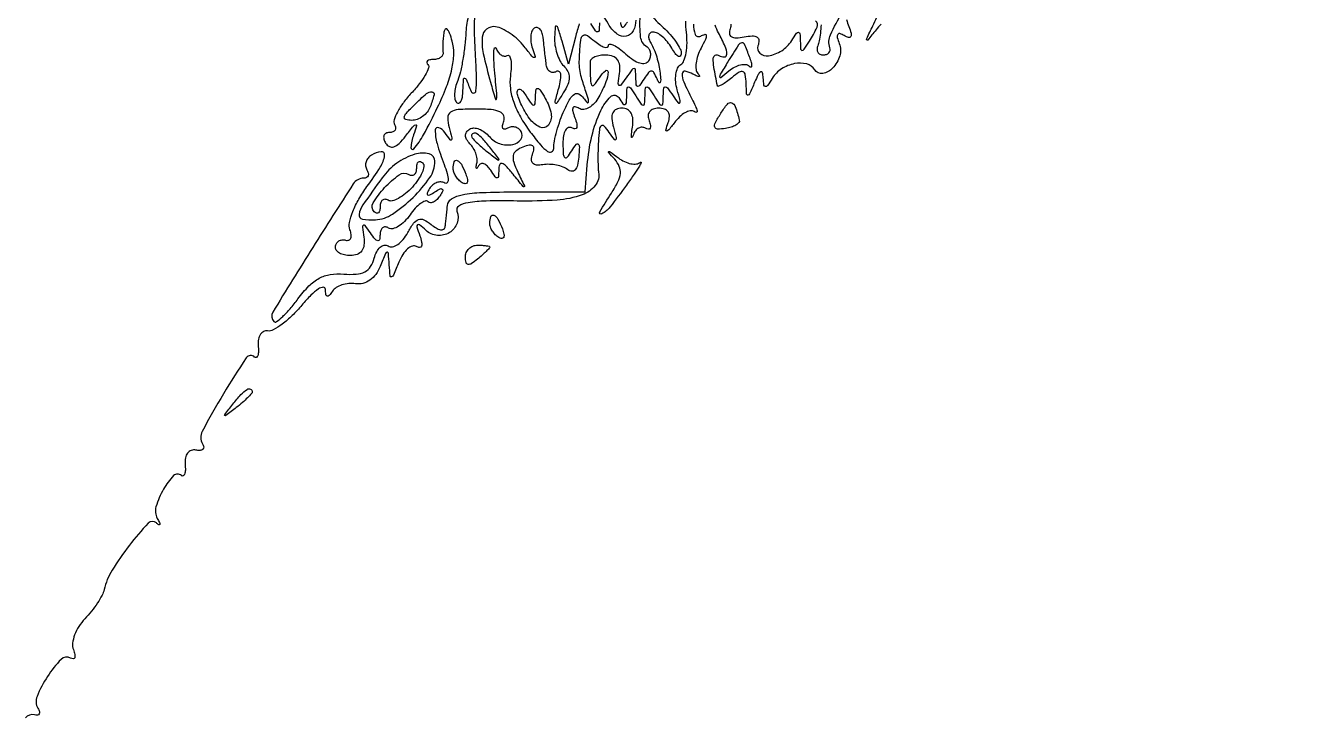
# Model space of a CAD drawing. Extents: x 153 to 7594, y 148 to 3762.
# Drawn here: x 4517.2 to 4656, y 2305.1 to 2380.7 of the extents above; entities that cross this region are included whole.
import ezdxf

# ---------------------------------------------------------------- set-up
doc = ezdxf.new("R2010")
doc.units = 0

msp = doc.modelspace()

# ---------------------------------------------------------------- linework, layer by layer
for points in [[(4585.484614, 2382.033417, 0.027882), (4587, 2380.5, -0.028219), (4587.763238, 2379.726637, -0.031655), (4588.403567, 2378.900045, -0.033368), (4588.85004, 2378.136461, -0.123154), (4588.969591, 2377.595012, -0.203385), (4588.859811, 2377.355047, -0.336476), (4588.648701, 2377.335722, -0.095697), (4588.315553, 2377.645261, -0.025979), (4587.919901, 2378.25, 0.039602), (4587.455312, 2378.919599, 0.043342), (4586.903544, 2379.485938, 0.047824), (4586.350351, 2379.877721, 0.130902), (4585.891293, 2380, 0.157934), (4585.572452, 2379.896712, 0.193061), (4585.406469, 2379.633607, 0.12712), (4585.435375, 2379.230048, 0.058451), (4585.662053, 2378.75, -0.044359), (4585.976822, 2378.129213, -0.020833), (4586.276328, 2377.279687, -0.020454), (4586.518144, 2376.357286, -0.02703), (4586.65776, 2375.5, -0.014644), (4586.71361, 2374.786441, -0.136283), (4586.646206, 2374.487926, -0.570851), (4586.514284, 2374.482593, -0.046384), (4586.31564, 2374.863153, 0.029542), (4585.980029, 2375.562482, 0.272534), (4585.701798, 2375.726305, 0.232975), (4585.390223, 2375.572795, 0.022629), (4584.894262, 2374.863153, -0.012938), (4584.413676, 2374.146322, -0.283814), (4584.191208, 2374.05194, -0.346341), (4584.041704, 2374.211741, -0.016223), (4584, 2375, 0.014598), (4583.957416, 2375.85768, 0.391316), (4583.803415, 2376, 0.238967), (4583.566138, 2375.879729, 0.00811), (4582.942989, 2375, -0.010506), (4582.368959, 2374.197788, -0.395094), (4582.167492, 2374.161927, -0.284756), (4582.0641, 2374.381781, -0.007801), (4582.208302, 2375.477558, 0.06182), (4582.228271, 2376.346904, 0.133155), (4581.990896, 2376.967602, 0.148782), (4581.495113, 2377.340892, 0.084489), (4580.75, 2377.477558, 0.040962), (4580.079945, 2377.431214, 0.060844), (4579.514063, 2377.273095, 0.080486), (4579.13002, 2377.035181, 0.217206), (4579, 2376.75, 0.004319), (4579.017677, 2374.703478, 0.12613), (4579.155032, 2374.203704, 0.528688), (4579.410378, 2374.183494, 0.02585), (4580, 2375, -0.070584), (4580.668734, 2375.770715, -0.651582), (4580.95882, 2375.634226, -0.093103), (4580.726308, 2374.541365, -0.024028), (4579.949827, 2372.90625, -0.057442), (4579.465073, 2372.206964, -0.080244), (4578.879211, 2371.72369, -0.102524), (4578.288105, 2371.524349, -0.170241), (4577.779888, 2371.636037, 0.07413), (4577.337144, 2371.826148, 0.36648), (4577.110574, 2371.718106, 0.173309), (4577.080508, 2371.343361, 0.025821), (4577.318607, 2370.612107, -0.030019), (4577.529329, 2369.945997, -0.134966), (4577.520447, 2369.541276, -0.342795), (4577.327332, 2369.403393, -0.128996), (4576.988546, 2369.507079, 0.237662), (4576.61642, 2369.539502, 0.169239), (4576.294883, 2369.260292, 0.090556), (4576.07972, 2368.651684, 0.041482), (4576.015313, 2367.809017, 0.011519), (4576.050933, 2366.608729, 0.204794), (4576.217964, 2366.268789, 0.425517), (4576.478008, 2366.293444, 0.026968), (4576.971046, 2366.987392, -0.019286), (4577.464539, 2367.705069, -0.441571), (4577.686507, 2367.726939, -0.222052), (4577.810857, 2367.433111, -0.00963), (4577.746769, 2366.288372, -0.038313), (4577.613729, 2365.418552, -0.124351), (4577.348426, 2364.903677, -0.23359), (4576.980009, 2364.752832, -0.15042), (4576.541036, 2364.922555, 0.076167), (4576.020655, 2365.2174, 0.041246), (4575.312081, 2365.421927, 0.039905), (4574.539209, 2365.514176, 0.050044), (4573.819239, 2365.470221, -0.057578), (4573.124768, 2365.438287, -0.181145), (4572.707167, 2365.628536, -0.211731), (4572.556165, 2366.020627, -0.079346), (4572.680579, 2366.609987, 0.056541), (4572.837752, 2367.216797, 0.271326), (4572.707467, 2367.534283, 0.218266), (4572.332095, 2367.618894, 0.0396), (4571.629654, 2367.411379, 0.072244), (4570.894161, 2366.999351, 0.181235), (4570.574006, 2366.485659, 0.131328), (4570.618904, 2365.767156, 0.031455), (4571.07348, 2364.650039, -0.000962), (4571.792455, 2363.151793, -0.432598), (4571.756281, 2363.058825, -0.330026), (4571.642745, 2363.088349, -0.000849), (4570.555166, 2364.44113, 0.01633), (4569.798117, 2365.325279, 0.131196), (4569.350985, 2365.611328, 0.398482), (4569.087041, 2365.483774, 0.088129), (4568.984687, 2364.94113, -0.016001), (4568.952017, 2364.175139, -0.367208), (4568.809005, 2364.030131, -0.268562), (4568.593242, 2364.130723, -0.011267), (4568.105738, 2364.863153, 0.05225), (4567.741698, 2365.32347, 0.109274), (4567.361505, 2365.572328, 0.177943), (4567.030486, 2365.575535, 0.187453), (4566.784946, 2365.363153, -0.025361), (4566.620397, 2365.087259, -0.516964), (4566.537855, 2365.084944, -0.206424), (4566.504633, 2365.222212, -0.013782), (4566.58575, 2365.628145, 0.088146), (4566.610537, 2366.134044, 0.052813), (4566.471544, 2366.721287, 0.050777), (4566.201557, 2367.295663, 0.061208), (4565.834723, 2367.765277, -0.059748), (4565.465789, 2368.234757, -0.131975), (4565.33895, 2368.668887, -0.16021), (4565.455888, 2369.052488, -0.101246), (4565.799561, 2369.376122, -0.14844), (4566.261012, 2369.498308, -0.082691), (4566.835836, 2369.381254, -0.06999), (4567.433616, 2369.050289, -0.058234), (4567.959806, 2368.54843, 0.142851), (4569.082689, 2367.789602, 0.119129), (4570.523943, 2367.683672, 0.202692), (4571.401535, 2368.238462, 0.298594), (4571.425158, 2369.121097, 0.099926), (4571.139946, 2369.425559, 0.098149), (4570.757201, 2369.597939, 0.097733), (4570.336254, 2369.611688, 0.098158), (4569.942356, 2369.464374, -0.108444), (4569.634413, 2369.356298, -0.311142), (4569.44378, 2369.455983, -0.170869), (4569.399338, 2369.755665, -0.043818), (4569.536214, 2370.233776, 0.189431), (4569.531393, 2370.835005, 0.194983), (4569.118437, 2371.26295, 0.084604), (4568.166191, 2371.50537, 0.020122), (4566.525384, 2371.571429, 0.016214), (4564.550303, 2371.507364, 0.135245), (4563.712989, 2371.217089, 0.250588), (4563.409387, 2370.629862, 0.064282), (4563.566131, 2369.535714, -0.005072), (4563.864957, 2368.414797, -0.251739), (4563.811574, 2368.199314, -0.471657), (4563.655323, 2368.206618, -0.007959), (4563.080819, 2369, 0.146857), (4562.412818, 2369.527439, 0.521728), (4562.03711, 2369.278575, 0.076977), (4562.23045, 2367.795644, 0.020009), (4562.996977, 2365.507951, -0.020197), (4563.33368, 2364.501807, -0.062288), (4563.446433, 2363.794715, -0.207835), (4563.325831, 2363.489334, -0.347676), (4563.066075, 2363.459163, 0.125371), (4562.656492, 2363.587719, 0.100779), (4562.198201, 2363.520241, 0.090199), (4561.760985, 2363.265838, 0.077738), (4561.41459, 2362.861803, 0.02792), (4561.145625, 2362.366821, 0.381877), (4561.199139, 2362.185942, 0.263295), (4561.429215, 2362.177041, 0.019337), (4562, 2362.5, -0.018899), (4562.582764, 2362.830412, -0.28678), (4562.804302, 2362.812521, -0.362291), (4562.850264, 2362.621801, -0.023728), (4562.554373, 2362.087977, -0.052648), (4562.224352, 2361.661671, -0.085475), (4561.856856, 2361.390168, -0.120976), (4561.512732, 2361.311417, -0.194806), (4561.239559, 2361.427107, 0.291914), (4560.923315, 2361.496948, 0.071194), (4560.430305, 2361.232181, 0.050988), (4559.851465, 2360.706955, 0.030264), (4559.271273, 2359.976909, -0.042467), (4558.6638, 2359.249655, -0.060065), (4558.003139, 2358.726212, -0.076876), (4557.391943, 2358.470252, -0.201856), (4556.931578, 2358.542287, 0.121085), (4556.576029, 2358.65719, 0.184686), (4556.269153, 2358.564385, 0.150621), (4556.059867, 2358.266763, 0.075688), (4555.984687, 2357.809017, -0.047054), (4555.926268, 2357.258579, -0.40882), (4555.741364, 2357.133472, -0.182607), (4555.450836, 2357.308635, -0.016732), (4554.942989, 2358, 0.010506), (4554.368959, 2358.802212, 0.395094), (4554.167492, 2358.838073, 0.284756), (4554.0641, 2358.618219, 0.007801), (4554.208302, 2357.522442, -0.06182), (4554.228271, 2356.653096, -0.133155), (4553.990896, 2356.032398, -0.148782), (4553.495113, 2355.659108, -0.084489), (4552.75, 2355.522442, -0.05566), (4552.087831, 2355.587799, -0.081497), (4551.543438, 2355.800342, -0.107342), (4551.198548, 2356.120817, -0.178841), (4551.1, 2356.5, -0.108426), (4551.217173, 2356.858769, -0.119506), (4551.471038, 2357.1208, -0.115218), (4551.824822, 2357.243532, -0.095696), (4552.222681, 2357.209106, 0.154623), (4552.563855, 2357.219239, 0.214867), (4552.782509, 2357.426978, 0.133903), (4552.831376, 2357.827293, 0.055471), (4552.692371, 2358.359286, -0.148797), (4552.637536, 2359.130512, -0.038022), (4553.01228, 2360.340018, -0.035329), (4553.672879, 2361.717788, -0.029487), (4554.557966, 2363.078569, 0.018526), (4556.018422, 2365.219807, 0.105365), (4556.490569, 2366.506936, 0.493893), (4556.103577, 2366.90137, 0.108168), (4555.050219, 2366.531037, 0.084644), (4554.680279, 2366.204961, 0.093349), (4554.454464, 2365.784938, 0.10045), (4554.406437, 2365.337401, 0.115573), (4554.542705, 2364.930902, -0.075004), (4554.694853, 2364.574862, -0.151896), (4554.680565, 2364.273452, -0.187339), (4554.505945, 2364.074052, -0.120876), (4554.204106, 2364, 0.254474), (4553.062752, 2363.37889, 0.00343), (4548.620557, 2356.405527, 0.003018), (4544.237466, 2349.325086, 0.346347), (4544.35862, 2348.308047, 0.371963), (4544.658459, 2348.286063, 0.028708), (4545.327553, 2348.845555, 0.028375), (4546.13447, 2349.694137, 0.016717), (4547.003761, 2350.791217, -0.034288), (4548.200426, 2352.197082, -0.075425), (4549.324214, 2353.045196, -0.086907), (4550.541497, 2353.452044, -0.058583), (4552.009026, 2353.499232, 0.038461), (4553.381907, 2353.488241, 0.102637), (4554.320001, 2353.75134, 0.129547), (4554.946469, 2354.318389, 0.0806), (4555.349901, 2355.23002, -0.055461), (4555.621912, 2355.938492, -0.093774), (4556.012744, 2356.43753, -0.134273), (4556.454531, 2356.652274, -0.186901), (4556.882519, 2356.572607, 0.196324), (4557.356441, 2356.493275, 0.094972), (4557.929844, 2356.743336, 0.071337), (4558.516065, 2357.281889, 0.048519), (4559.019565, 2358.036558, -0.032172), (4559.657108, 2359.063195, -0.153577), (4560.20151, 2359.473612, -0.200693), (4560.794618, 2359.441009, -0.060495), (4561.569739, 2358.942122, 0.038811), (4562.126875, 2358.54845, 0.084394), (4562.613745, 2358.360076, 0.161153), (4562.948798, 2358.400061, 0.25561), (4563.11535, 2358.627555, 0.004819), (4563.168884, 2359.06485, 0.001769), (4563.236369, 2359.683585, 0.001753), (4563.305345, 2360.360169, 0.002102), (4563.36535, 2360.997415, -0.237618), (4563.824069, 2361.735195, -0.088585), (4564.994169, 2362.190703, -0.040527), (4567.129718, 2362.434178, -0.008041), (4570.978715, 2362.497415), (4578.457429, 2362.5), (4578.682793, 2365.432029, -0.039409), (4579.182321, 2368.618727, -0.050762), (4580.158199, 2371.415662, -0.093081), (4581.243053, 2372.926396, -0.473251), (4582.133961, 2372.817486, 0.015793), (4582.582558, 2372.157104, 0.295753), (4582.806274, 2372.071, 0.328986), (4582.95737, 2372.240715, 0.017838), (4583, 2373, -0.013145), (4583.040363, 2373.863616, -0.392993), (4583.187084, 2374, -0.246379), (4583.409778, 2373.883174, -0.007698), (4584, 2373, 0.007698), (4584.590222, 2372.116826, 0.246379), (4584.812916, 2372, 0.392993), (4584.959637, 2372.136384, 0.013145), (4585, 2373, -0.013145), (4585.040363, 2373.863616, -0.392993), (4585.187084, 2374, -0.246379), (4585.409778, 2373.883174, -0.007698), (4586, 2373, 0.007698), (4586.590222, 2372.116826, 0.246379), (4586.812916, 2372, 0.392993), (4586.959637, 2372.136384, 0.013145), (4587, 2373, -0.015224), (4587.043535, 2373.855256, -0.390596), (4587.200554, 2374, -0.235963), (4587.443938, 2373.878369, -0.008272), (4588.080819, 2373, 0.010225), (4588.636431, 2372.239979, 0.514829), (4588.794391, 2372.245003, 0.21307), (4588.837735, 2372.500167, 0.005325), (4588.524829, 2373.665843, -0.046682), (4588.366167, 2374.539721, -0.055937), (4588.387433, 2375.375145, -0.065438), (4588.573152, 2376.05173, -0.155904), (4588.908334, 2376.443347, 0.165733), (4589.264582, 2376.876095, 0.046568), (4589.498881, 2377.732019, 0.041525), (4589.597392, 2378.810119, 0.033515), (4589.528932, 2379.971388, -0.044313), (4589.482604, 2381.212212, -0.049539)], [(4565.711495, 2381.89245, 0.061143), (4565.390699, 2380.019602, -0.016064), (4565.272671, 2378.540584, -0.014131), (4565.056549, 2377.007152, -0.014343), (4564.782678, 2375.634707, -0.04089), (4564.488144, 2374.706872, 0.039082), (4564.252804, 2373.974684, 0.046705), (4564.152059, 2373.257311, 0.053213), (4564.188315, 2372.655216, 0.155979), (4564.376461, 2372.290205, 0.278749), (4564.617084, 2372.230887, 0.19656), (4564.837482, 2372.412852, 0.082042), (4565.000085, 2372.889532, 0.032103), (4565.070285, 2373.583333, -0.00426), (4565.127057, 2374.839201, -0.425703), (4565.247874, 2374.943503, -0.275359), (4565.409866, 2374.825353, -0.002947), (4565.966067, 2373.5, 0.321586), (4566.254659, 2373.320244, 0.35891), (4566.488559, 2373.540072, 0.038466), (4566.557179, 2374.902365, 0.007788), (4566.455105, 2377.323211, -0.006733), (4566.316278, 2380.45859, -0.060938), (4566.440601, 2381.821879, -0.312174)], [(4577.804932, 2380.91397, 0.015208), (4577.380616, 2379.447845), (4576.623815, 2376.5), (4575.911588, 2379, 0.003703), (4575.489695, 2380.440325, 0.195522), (4575.312417, 2380.660213, 0.545414), (4575.172555, 2380.585157, 0.007762), (4575.09968, 2379.45, 0.049288), (4575.142933, 2378.584099, 0.03997), (4575.353471, 2377.677998, 0.041441), (4575.687724, 2376.867231, 0.078039), (4576.103625, 2376.296375, -0.081389), (4576.549219, 2375.676129, -0.119753), (4576.696433, 2375.024498, -0.096339), (4576.537987, 2374.274761, -0.039327), (4576.055875, 2373.346375, -0.00341), (4575.343886, 2372.221763, -0.488161), (4575.207991, 2372.20932, -0.258962), (4575.159954, 2372.399788, -0.002324), (4575.559385, 2373.875229, 0.025341), (4575.763636, 2374.795715, 0.081568), (4575.766707, 2375.421048, 0.237681), (4575.579652, 2375.680547, 0.264175), (4575.273801, 2375.669218, -0.141602), (4574.903064, 2375.565719, -0.16641), (4574.560637, 2375.68642, -0.127569), (4574.300202, 2376.030189, -0.070265), (4574.166667, 2376.543989), (4574.090795, 2377.206808, 0.000356), (4574, 2378, -0.000356), (4573.909205, 2378.793192), (4573.833333, 2379.456011, 0.057389), (4573.711863, 2379.978031, 0.109451), (4573.483663, 2380.340959, 0.163418), (4573.190175, 2380.489111, 0.176057), (4572.877007, 2380.423986, 0.163871), (4572.617826, 2380.111465, 0.069521), (4572.492875, 2379.574655, 0.058333), (4572.510561, 2378.911367, 0.04705), (4572.678207, 2378.217975, -0.010862), (4572.968086, 2377.31157, -0.57232), (4572.866143, 2377.202542, -0.169397), (4572.615125, 2377.358619, -0.004302), (4571.772866, 2378.42106, 0.041289), (4571.079511, 2379.17398, 0.035097), (4570.234916, 2379.848442, 0.036576), (4569.373338, 2380.353927, 0.078091), (4568.638334, 2380.582576, 0.202624), (4567.660426, 2380.328593, 0.209491), (4567.17888, 2379.455127, 0.076869), (4567.291253, 2377.662396, 0.014837), (4568.084298, 2374.5, 0.002401), (4568.617748, 2372.646125, 0.689489), (4568.733471, 2372.637017, 0.133533), (4568.790174, 2372.95481, 0.001098), (4568.557604, 2375.5, -0.008519), (4568.446111, 2376.958795, -0.025691), (4568.438261, 2377.955982, -0.1373), (4568.537408, 2378.258821, -0.60549), (4568.677031, 2378.243769, 0.062165), (4568.920371, 2377.796948, 0.09244), (4569.241278, 2377.489748, 0.120142), (4569.586252, 2377.367685, 0.165106), (4569.904466, 2377.440957, -0.40703), (4570.150149, 2377.386139, -0.106034), (4570.310494, 2376.968884, -0.051053), (4570.351655, 2376.20157, -0.023039), (4570.256461, 2375.197187, 0.069562), (4570.254149, 2373.808865, 0.051042), (4570.619471, 2372.311045, 0.044366), (4571.348597, 2370.720804, 0.030281), (4572.437405, 2369.05572, 0.014895), (4573.554671, 2367.643884, 0.065088), (4574.338335, 2366.926073, 0.27487), (4574.773642, 2366.893328, 0.284685), (4575, 2367.258667, -0.049296), (4575.080024, 2368.06837, -0.01851), (4575.344699, 2369.178554, -0.018126), (4575.724226, 2370.374461, -0.020997), (4576.173445, 2371.481325, -0.022186), (4576.792464, 2372.694262, -0.125665), (4577.291584, 2373.212846, -0.271714), (4577.766239, 2373.224184, -0.110396), (4578.267777, 2372.778378, 0.022496), (4578.660003, 2372.282529, 0.57616), (4578.796645, 2372.308644, 0.157607), (4578.803653, 2372.601781, 0.00845), (4578.520241, 2373.5, -0.007757), (4578.034958, 2375.030599, -0.040317), (4577.84958, 2375.89641, -0.040515), (4577.805993, 2376.778953, -0.007881), (4577.881579, 2378.372445, -0.029445), (4577.99962, 2379.334928, -0.26067), (4578.262424, 2379.652767, -0.244006), (4578.685405, 2379.606586, -0.026335), (4579.5, 2379, 0.029225), (4580.076392, 2378.575944, 0.068547), (4580.559375, 2378.349168, 0.154009), (4580.866855, 2378.350249, 0.326309), (4581, 2378.532543, -0.432011), (4581.159412, 2378.682609, -0.100344), (4581.558337, 2378.576316, -0.047583), (4582.170414, 2378.196391, -0.021243), (4582.900723, 2377.589845, 0.037038), (4583.717784, 2376.953724, 0.076975), (4584.448786, 2376.615073, 0.1215), (4585.026879, 2376.592879, 0.206299), (4585.417034, 2376.865759, 0.080249), (4585.590711, 2377.284198, 0.091422), (4585.612768, 2377.716942, 0.100745), (4585.481899, 2378.096262, 0.121642), (4585.218918, 2378.364701, -0.228491), (4584.519778, 2379.460389, -0.050872), (4584.480892, 2381.744054, -0.05188)], [(4583.984687, 2381.309017, -0.12121), (4583.710651, 2380.130068, -0.229738), (4582.951755, 2379.553716, -0.20848), (4581.96431, 2379.76747, -0.105219), (4581.091869, 2380.728968, 0.011486), (4580.543577, 2381.622893, 0.190003)], [(4604.268072, 2380.811144, -0.01671), (4604.196076, 2379.865244, -0.016928), (4604.076157, 2379.033779, -0.054917), (4603.91872, 2378.5, 0.090808), (4603.835208, 2378.118343, 0.141137), (4603.916749, 2377.79375, 0.151975), (4604.151738, 2377.578056, 0.110691), (4604.5, 2377.5, 0.080699), (4604.862374, 2377.55887, 0.123061), (4605.129856, 2377.729183, 0.143883), (4605.259924, 2377.983276, 0.127957), (4605.239935, 2378.280196, -0.188065), (4605.311171, 2379.702678, -0.032333), (4606.598209, 2382.136294, -0.030649)], [(4610.873061, 2380.857554, 0.034276), (4610.293711, 2380.234456, -0.001792), (4609.394069, 2379.131213, -0.481273), (4609.286731, 2379.132715, -0.283273), (4609.270902, 2379.279235, -0.001388), (4609.944834, 2380.684259, 0.008562), (4610.814988, 2382.567178, 0.145493)], [(4590.298106, 2380.869666, 0.118887), (4590.500932, 2379.744811, 0.455391), (4591.096752, 2379.559796, -0.071964), (4591.537881, 2379.751468, -0.485464), (4591.702811, 2379.629262, -0.118728), (4591.612039, 2379.19734, -0.011976), (4591.134952, 2378.25216, 0.041576), (4590.780377, 2377.432528, 0.05006), (4590.593066, 2376.614698, 0.057824), (4590.586365, 2375.916211, 0.158409), (4590.785184, 2375.471158, -0.051371), (4590.969583, 2375.219144, -0.535074), (4590.922835, 2375.12325, -0.148284), (4590.701401, 2375.158948, -0.016984), (4590.25, 2375.398692, 0.086343), (4589.400782, 2375.708615, 0.454481), (4589.060342, 2375.435854, 0.117354), (4589.234072, 2374.539605, 0.013572), (4590.135455, 2372.684259, -0.013012), (4590.523815, 2371.887155, -0.047835), (4590.706312, 2371.357373, -0.338676), (4590.643023, 2371.214483, -0.323606), (4590.484332, 2371.234456, 0.204037), (4590.080426, 2371.381251, 0.096185), (4589.531858, 2371.24367, 0.070954), (4588.921494, 2370.844489, 0.047052), (4588.346423, 2370.234456, -0.004842), (4587.605537, 2369.30228, -0.177885), (4587.375322, 2369.165073, -0.56), (4587.280956, 2369.269422, -0.011502), (4587.540579, 2370.083333, 0.072528), (4587.667355, 2370.753428, 0.157177), (4587.529275, 2371.253078, 0.165988), (4587.133127, 2371.560781, 0.083045), (4586.5, 2371.666667, 0.081533), (4585.900211, 2371.568207, 0.149792), (4585.501808, 2371.282105, 0.159752), (4585.347445, 2370.836987, 0.096143), (4585.445513, 2370.281396, -0.041697), (4585.590055, 2369.784468, -0.159956), (4585.552786, 2369.468776, -0.314739), (4585.366533, 2369.360592, -0.118029), (4585.064228, 2369.460305, 0.130295), (4584.682891, 2369.575949, 0.129399), (4584.29324, 2369.487974, 0.111553), (4583.954601, 2369.201809, 0.079856), (4583.721482, 2368.762243, -0.048437), (4583.588237, 2368.467869, -0.721637), (4583.515233, 2368.482763, -0.061362), (4583.516373, 2368.836159, -0.007991), (4583.623021, 2369.583333, 0.053377), (4583.668293, 2370.468396, 0.113637), (4583.47873, 2371.123059, 0.148529), (4583.06619, 2371.52128, 0.118763), (4582.462732, 2371.666667, 0.105142), (4581.836578, 2371.533524, 0.186946), (4581.470168, 2371.164718, 0.129896), (4581.371321, 2370.528641, 0.04186), (4581.551017, 2369.583333, -0.005159), (4581.855086, 2368.445826, -0.236599), (4581.805222, 2368.216125, -0.48845), (4581.648407, 2368.21869, -0.008725), (4581.080819, 2369, 0.03164), (4580.516137, 2369.706823, 0.403723), (4580.20768, 2369.727225, 0.194301), (4580.000717, 2369.335063, 0.012085), (4579.896892, 2368, 0.007157), (4579.856967, 2366.980158, 0.007677), (4579.847535, 2365.983142, 0.007331), (4579.865131, 2365.12723, 0.03561), (4579.916666, 2364.64474, -0.215198), (4579.550437, 2363.18823, -0.141222), (4578.119847, 2362.167046, -0.069036), (4575.369136, 2361.605151, -0.019759), (4571.007949, 2361.499878, 0.008367), (4567.601367, 2361.495264, 0.037614), (4565.618795, 2361.30979, 0.089547), (4564.608808, 2360.944442, 0.368289), (4564.408658, 2360.377437, -0.179445), (4564.423335, 2359.078339, -0.169141), (4563.589451, 2358.044875, -0.162208), (4562.263373, 2357.727174, -0.166728), (4561.029028, 2358.273794, 0.012171), (4560.314811, 2358.903962, 0.363798), (4560.091145, 2358.904139, 0.301757), (4560.021241, 2358.667841, 0.010164), (4560.341367, 2357.698062, -0.029795), (4560.543905, 2356.99264, -0.129662), (4560.527586, 2356.561855, -0.331665), (4560.325476, 2356.413079, -0.13777), (4559.980087, 2356.512307, 0.220267), (4559.52792, 2356.566813, 0.102648), (4559.003307, 2356.267676, 0.072013), (4558.48323, 2355.655477, 0.044784), (4558.054928, 2354.814245, -0.004004), (4557.4645, 2353.37554, -0.224629), (4557.254376, 2353.186952, -0.47249), (4557.095475, 2353.294103, -0.007854), (4557, 2354.5, 0.005211), (4556.904868, 2355.788062, 0.439184), (4556.764943, 2355.896436, 0.25694), (4556.582046, 2355.751046, 0.003241), (4555.998225, 2354.329441, -0.063051), (4555.516263, 2353.466046, -0.08074), (4554.866532, 2352.830196, -0.089786), (4554.108906, 2352.478708, -0.102368), (4553.311611, 2352.437801, 0.060292), (4552.564148, 2352.461969, 0.056758), (4551.816346, 2352.309206, 0.061035), (4551.17988, 2352.012036, 0.107079), (4550.765313, 2351.608359, -0.031009), (4550.426235, 2351.159872, -0.294269), (4550.206238, 2351.094447, -0.295981), (4550.056744, 2351.26769, -0.031228), (4550.015313, 2351.826725, 0.43204), (4549.775636, 2352.047168, 0.129968), (4549.24973, 2351.866735, 0.05023), (4548.419811, 2351.182651, 0.020389), (4547.430578, 2350.099866, -0.024446), (4546.360301, 2348.947284, -0.031911), (4545.269129, 2348.009912, -0.03326), (4544.296588, 2347.373528, -0.177525), (4543.680578, 2347.273141, 0.163709), (4543.243802, 2347.213951, 0.134916), (4542.890857, 2346.899714, 0.101334), (4542.680128, 2346.361457, 0.063476), (4542.65, 2345.683333, -0.02547), (4542.67084, 2345.020974, -0.069516), (4542.59712, 2344.55913, -0.200608), (4542.447181, 2344.378586, -0.327836), (4542.259344, 2344.407323, 0.472538), (4541.342804, 2344.317697, 0.012392), (4538.842771, 2340.3798, 0.012691), (4536.512269, 2336.266678, 0.267011), (4536.555311, 2334.910505, -0.107401), (4536.676756, 2334.566739, -0.240287), (4536.585341, 2334.31318, -0.178494), (4536.290019, 2334.188363, -0.062879), (4535.82433, 2334.225223, 0.137535), (4535.321941, 2334.190617, 0.145456), (4534.923382, 2333.899401, 0.115398), (4534.687608, 2333.373014, 0.068536), (4534.65, 2332.683333, -0.026401), (4534.669571, 2332.022164, -0.073247), (4534.591348, 2331.564902, -0.21163), (4534.434857, 2331.391007, -0.311069), (4534.239695, 2331.426972, 0.41696), (4533.39024, 2331.422993, 0.065781), (4532.276672, 2329.941808, 0.054946), (4531.456442, 2328.020579, 0.206843), (4531.602393, 2326.748246, -0.017162), (4531.841541, 2326.297529, -0.165502), (4531.868295, 2326.085423, -0.522707), (4531.767048, 2326.042026, -0.044513), (4531.498974, 2326.244685, 0.410459), (4530.603962, 2326.206448, 0.021366), (4528.5466, 2323.795326, 0.028268), (4526.645615, 2321.058852, 0.082745), (4525.784713, 2318.937472, -0.069333), (4525.553176, 2318.320182, -0.022195), (4525.046859, 2317.478712, -0.021666), (4524.39305, 2316.580827, -0.022604), (4523.672681, 2315.756015, 0.049793), (4523.015699, 2314.915772, 0.051899), (4522.54836, 2313.973447, 0.057516), (4522.326581, 2313.07414, 0.123951), (4522.411227, 2312.370743, -0.037283), (4522.571334, 2311.837863, -0.136302), (4522.552615, 2311.488903, -0.316133), (4522.380593, 2311.362452, -0.144769), (4522.09793, 2311.439476, 0.353884), (4521.058483, 2311.307083, 0.047062), (4519.58267, 2309.443491, 0.045367), (4518.428542, 2307.253786, 0.241532), (4518.53277, 2305.946978, -0.06411), (4518.697247, 2305.584069, -0.202394), (4518.670641, 2305.323893, -0.24874), (4518.476483, 2305.196157, -0.090143), (4518.137251, 2305.225223, 0.309488), (4517.154892, 2304.883241, 0.005517)], [(4580.015096, 2381, -0.014192), (4579.96581, 2380.163542, -0.373375), (4579.816212, 2380.01881, -0.261515), (4579.593821, 2380.128273, -0.009437), (4579.053395, 2380.947845, 0.08374)], [(4582.304079, 2381.049782, 0.145271), (4582.431806, 2380.60289, 0.485252), (4582.673778, 2380.578532, 0.050831), (4583.08093, 2381.096708, -0.023604)], [(4607.073313, 2381.36053, 0.024852), (4607.318607, 2380.612107, -0.024852), (4607.5639, 2379.863684, -0.184726), (4607.527784, 2379.49751, -0.366539), (4607.292888, 2379.396954, -0.063935), (4606.818607, 2379.612107, 0.05907), (4606.347835, 2379.831195, 0.344992), (4606.107707, 2379.744399, 0.20522), (4606.055826, 2379.411757, 0.029085), (4606.27062, 2378.737158, -0.167592), (4606.316856, 2377.390121, -0.113887), (4605.541646, 2376.050469, -0.164535), (4604.457328, 2375.467547, -0.305053), (4603.585057, 2375.862375, 0.195237), (4602.701293, 2376.508906, 0.111446), (4601.358668, 2376.541134, 0.095662), (4599.957145, 2375.967127, 0.107187), (4598.935345, 2374.929626, -0.010877), (4598.408237, 2374.135467, -0.264421), (4598.177443, 2374.025098, -0.359419), (4598.017924, 2374.177024, -0.015673), (4597.945028, 2375, 0.05056), (4597.857154, 2375.551391, 0.482552), (4597.668, 2375.634175, 0.156051), (4597.400355, 2375.360658, 0.014773), (4597, 2374.5, -0.003619), (4596.438508, 2373.218977, -0.259105), (4596.259775, 2373.084954, -0.436622), (4596.128108, 2373.192961, -0.005733), (4596.070285, 2374.372445, 0.028431), (4595.978865, 2375.33836, 0.265857), (4595.728755, 2375.653469, 0.247815), (4595.315191, 2375.609616, 0.025315), (4594.5, 2375, -0.016238), (4593.918975, 2374.548829, -0.030591), (4593.41815, 2374.230202, -0.038276), (4593.045372, 2374.059718, -0.458805), (4592.923489, 2374.127555, -0.007467), (4592.539011, 2376.152062, -0.055611), (4592.478777, 2377.128091, -0.266448), (4592.691885, 2377.46037, -0.26423), (4593.087785, 2377.445746, 0.14452), (4593.687646, 2377.281974, 0.412233), (4593.959261, 2377.563068, 0.100852), (4593.770083, 2378.430243, 0.018898), (4593.054014, 2379.899075, -0.031045), (4592.667581, 2380.743173, -0.149169)], [(4594.398369, 2380.866466, -0.097773), (4594.312924, 2380.373084, 0.112379), (4594.236532, 2379.840966, 0.244484), (4594.449857, 2379.501304, 0.143727), (4594.975842, 2379.369826, 0.037442), (4595.850584, 2379.471225, -0.036425), (4596.747897, 2379.577089, -0.153912), (4597.264783, 2379.439138, -0.250875), (4597.465105, 2379.08348, -0.097245), (4597.364926, 2378.508599, 0.311803), (4597.565362, 2377.682726, 0.223329), (4598.506585, 2377.403127, 0.107014), (4599.96842, 2377.959896, 0.107779), (4601.064655, 2379.070374, -0.009854), (4601.592313, 2379.868902, -0.266628), (4601.81249, 2379.974184, -0.370185), (4601.95944, 2379.827592, -0.014279), (4602, 2379, 0.013145), (4602.040363, 2378.136384, 0.392993), (4602.187084, 2378, 0.246379), (4602.409778, 2378.116826, 0.007698), (4603, 2379, 0.036887), (4603.834007, 2380.526663, 0.330878), (4603.682363, 2381.228397, 0.180475)], [(4650.076601, 2281.170447, -0.005836), (4667.966256, 2309.043645, -0.006434)]]:
    msp.add_lwpolyline(points, format="xyb")
for points in [[(4562.981259, 2380, 0.013045), (4562.906464, 2379.370703, 0.011985), (4562.862011, 2378.720313, 0.012081), (4562.850308, 2378.138469, 0.038157), (4562.881579, 2377.75, -0.160889), (4562.834789, 2377.4645, -0.117605), (4562.622505, 2377.220313, -0.092074), (4562.270687, 2377.055795, -0.06353), (4561.833333, 2377, 0.047292), (4561.423546, 2376.961154, 0.140752), (4561.17438, 2376.834995, 0.260437), (4561.114775, 2376.650749, 0.148253), (4561.228385, 2376.438281, -0.299217), (4561.305078, 2376.067418, -0.037121), (4560.927056, 2375.288367, -0.033981), (4560.28385, 2374.335799, -0.021394), (4559.413788, 2373.312475, 0.026587), (4558.543128, 2372.266641, 0.037671), (4557.894222, 2371.244793, 0.041921), (4557.519705, 2370.375222, 0.222691), (4557.577753, 2369.874193, -0.106032), (4557.696429, 2369.54114, -0.180684), (4557.630904, 2369.256794, -0.163567), (4557.386311, 2369.065969, -0.08477), (4557, 2369, 0.122734), (4556.631594, 2368.908185, 0.187926), (4556.419439, 2368.66175, 0.150496), (4556.404327, 2368.288974, 0.073969), (4556.593626, 2367.84851, 0.136396), (4557.006822, 2367.466576, 0.203864), (4557.49054, 2367.431315, 0.113548), (4558.072245, 2367.792441, 0.031781), (4558.787176, 2368.59851, -0.003374), (4559.669606, 2369.715176, -0.183151), (4559.897793, 2369.849797, -0.560218), (4559.991238, 2369.743299, -0.007701), (4559.665917, 2368.75, 0.05972), (4559.363446, 2367.348835, 0.728149), (4559.687843, 2367.209624, 0.055909), (4560.759705, 2368.75727, 0.011136), (4562.290757, 2371.758316, 0.020682), (4563.270681, 2374.024546, 0.03734), (4563.852864, 2375.960478, 0.046292), (4564.060388, 2377.612568, 0.076115), (4563.892802, 2379.008316, 0.020403), (4563.610566, 2379.882674, 0.097881), (4563.338991, 2380.327443, 0.448948), (4563.128815, 2380.32398, 0.142446)], [(4594.079891, 2376.75, 0.0028), (4593.23404, 2375.374656, 0.162928), (4593.169612, 2375.090238, 0.589898), (4593.299825, 2375.034473, 0.007289), (4594.181354, 2375.741324, -0.049011), (4594.808844, 2376.163739, -0.064925), (4595.451421, 2376.409199, -0.080683), (4596.010815, 2376.450783, -0.176443), (4596.394862, 2376.271805, 0.176427), (4596.593353, 2376.179293, 0.424903), (4596.703067, 2376.27488, 0.08502), (4596.657119, 2376.658807, 0.019419), (4596.445864, 2377.280481, 0.010257), (4595.877122, 2378.676301, 0.360481), (4595.58481, 2378.8253, 0.196944), (4595.2438, 2378.587228, 0.003857)], [(4561.480506, 2371.809795, -0.07849), (4561.155039, 2371.245376, -0.065239), (4560.652552, 2370.767044, -0.066703), (4560.056653, 2370.443609, -0.091268), (4559.457551, 2370.333333, -0.064387), (4558.813041, 2370.416675, -0.388978), (4558.646086, 2370.676195, -0.144456), (4558.870522, 2371.132401, -0.013584), (4559.750584, 2372.037655, -0.013707), (4561.090756, 2373.273523, -0.21536), (4561.672079, 2373.449075, -0.451298), (4561.899111, 2373.111435, -0.027635)], [(4573.015096, 2373, -0.029357), (4573.078342, 2373.707407, -0.440465), (4573.261651, 2373.830977, -0.192755), (4573.536872, 2373.635534, -0.011283), (4574.084531, 2372.74208, -0.084954), (4574.717762, 2371.04865, -0.217375), (4574.413995, 2369.806025, -0.352355), (4573.481804, 2369.592266, -0.12243), (4572.347357, 2370.539639, -0.025053), (4571.8328, 2371.322836, -0.025204), (4571.400284, 2372.152033, -0.026007), (4571.098739, 2372.910557, -0.085418), (4571.015313, 2373.44113, -0.169293), (4571.110081, 2373.700856, -0.338815), (4571.310881, 2373.748332, -0.114285), (4571.624627, 2373.510433, -0.030188), (4572, 2373, 0.007917), (4572.589854, 2372.118213, 0.246147), (4572.815432, 2372, 0.38968), (4572.96549, 2372.137887, 0.013503)], [(4595.325, 2370.370329, -0.237878), (4595.264173, 2370.09188, -0.08548), (4594.949661, 2369.817084, -0.061602), (4594.439315, 2369.58641, -0.038954), (4593.801506, 2369.441373, -0.035711), (4592.922267, 2369.375892, -0.331423), (4592.634145, 2369.589122, -0.199682), (4592.679838, 2370.041974, -0.015878), (4593.298216, 2371.105913, -0.030794), (4594.022042, 2372.120196, -0.319655), (4594.488986, 2372.249744, -0.22799), (4594.887255, 2371.842561, -0.018505)], [(4566, 2368.622445, 0.184603), (4566.08115, 2368.410139, 0.013803), (4566.514063, 2367.952641, 0.017649), (4567.079598, 2367.425681, 0.012436), (4567.75, 2366.872445, 0.001576), (4568.879507, 2365.99236, 0.377591), (4569, 2366, 0.377591), (4569.00764, 2366.120493, 0.001576), (4568.127555, 2367.25, 0.017685), (4567.23668, 2368.306759, 0.065617), (4566.573889, 2368.869516, 0.241985), (4566.193395, 2368.90695, 0.307699)], [(4556.218396, 2364.039647, 0.005834), (4554.115213, 2361.075132, 0.111701), (4553.694876, 2360.031528, 0.410377), (4554.054252, 2359.526455, 0.056786), (4555.474308, 2359.441032, 0.134531), (4557.360963, 2360.067976, 0.046972), (4559.601227, 2361.887589, 0.046746), (4561.442193, 2364.067313, 0.153161), (4562, 2365.84558, 0.345798), (4561.348454, 2366.67502, 0.136296), (4559.799511, 2366.625696, 0.081212), (4557.809301, 2365.627663, 0.078962)], [(4584.499462, 2365.758676, -0.781146), (4584.569934, 2365.711649, -0.050979), (4584.386376, 2365.327549, -0.014128), (4583.817415, 2364.451368, -0.005239), (4582.969395, 2363.25, -0.009008), (4581.161058, 2360.837141, -0.104715), (4580.264504, 2360.080514, -0.753928), (4580.051771, 2360.299435, -0.014772), (4581.319747, 2362.365243, 0.028495), (4582.035289, 2363.606125, 0.092211), (4582.299051, 2364.515881, 0.126983), (4582.178652, 2365.28983, 0.079752), (4581.684757, 2366.067015, -0.00265), (4581.013204, 2366.832733, -0.52917), (4581.03523, 2366.915951, -0.248479), (4581.170322, 2366.895746, -0.001895), (4582.092009, 2366.210448, 0.051548), (4582.761459, 2365.809042, 0.06299), (4583.455902, 2365.585588, 0.074989), (4584.06945, 2365.563614, 0.157258)], [(4559.526889, 2363.029712, -0.035355), (4558.776448, 2362.309924, -0.048967), (4558.005256, 2361.786821, -0.059306), (4557.324465, 2361.51515, -0.206562), (4556.866353, 2361.582598, 0.121719), (4556.536872, 2361.688623, 0.187612), (4556.254491, 2361.600705, 0.151259), (4556.064314, 2361.321414, 0.07453), (4556, 2360.89235, -0.054176), (4555.953836, 2360.467549, -0.163066), (4555.805968, 2360.220744, -0.257235), (4555.590229, 2360.176072, -0.122107), (4555.339464, 2360.327203, -0.345946), (4555.224658, 2361.28512, -0.050301), (4556.491457, 2362.960698, -0.048964), (4558.09212, 2364.379029, -0.304085), (4559.133647, 2364.417402, 0.121719), (4559.463128, 2364.311377, 0.187612), (4559.745509, 2364.399295, 0.151259), (4559.935686, 2364.678586, 0.07453), (4560, 2365.10765, -0.054176), (4560.046164, 2365.532451, -0.163066), (4560.194032, 2365.779256, -0.257235), (4560.409771, 2365.823928, -0.122107), (4560.660536, 2365.672797, -0.239432), (4560.788639, 2365.28017, -0.062718), (4560.599998, 2364.62392, -0.049568), (4560.165896, 2363.837234, -0.033081)], [(4565.381557, 2364.448062, -0.036408), (4565.556862, 2363.868281, -0.155351), (4565.525685, 2363.512472, -0.32948), (4565.325929, 2363.393111, -0.1144), (4564.988546, 2363.507079, -0.061454), (4564.610411, 2363.810572, -0.051183), (4564.290385, 2364.21498, -0.053277), (4564.072509, 2364.65395, -0.088797), (4564, 2365.059017, -0.079093), (4564.117673, 2365.798253, -0.444011), (4564.441482, 2365.942608, -0.168622), (4564.894727, 2365.51997, -0.029964)], [(4569.381557, 2358.448062, -0.036408), (4569.556862, 2357.868281, -0.155351), (4569.525685, 2357.512472, -0.32948), (4569.325929, 2357.393111, -0.1144), (4568.988546, 2357.507079, -0.061454), (4568.610411, 2357.810572, -0.051183), (4568.290385, 2358.21498, -0.053277), (4568.072509, 2358.65395, -0.088797), (4568, 2359.059017, -0.079093), (4568.117673, 2359.798253, -0.444011), (4568.441482, 2359.942608, -0.168622), (4568.894727, 2359.51997, -0.029964)], [(4568, 2356.455778, -0.192074), (4567.950038, 2356.330516, -0.008084), (4567.608333, 2355.981783, -0.012937), (4567.177569, 2355.577629, -0.008736), (4566.666667, 2355.138321, -0.026407), (4566.007779, 2354.64783, -0.188172), (4565.626364, 2354.564488, -0.303392), (4565.401645, 2354.772162, -0.058985), (4565.333333, 2355.34921, -0.100269), (4565.435182, 2355.851978, -0.098226), (4565.725, 2356.279664, -0.09765), (4566.157792, 2356.566148, -0.097821), (4566.666667, 2356.666667, -0.014866), (4567.177816, 2356.651466, -0.024357), (4567.608333, 2356.604718, -0.021349), (4567.935135, 2356.538622, -0.344914)], [(4542, 2340.622445, -0.184603), (4541.91885, 2340.410139, -0.013803), (4541.485937, 2339.952641, -0.017649), (4540.920402, 2339.425681, -0.012436), (4540.25, 2338.872445, -0.001576), (4539.120493, 2337.99236, -0.377591), (4539, 2338, -0.377591), (4538.99236, 2338.120493, -0.001576), (4539.872445, 2339.25, -0.017685), (4540.76332, 2340.306759, -0.065617), (4541.426111, 2340.869516, -0.241985), (4541.806605, 2340.90695, -0.307699)]]:
    msp.add_lwpolyline(points, format="xyb", close=True)

doc.saveas('drawing.dxf')
